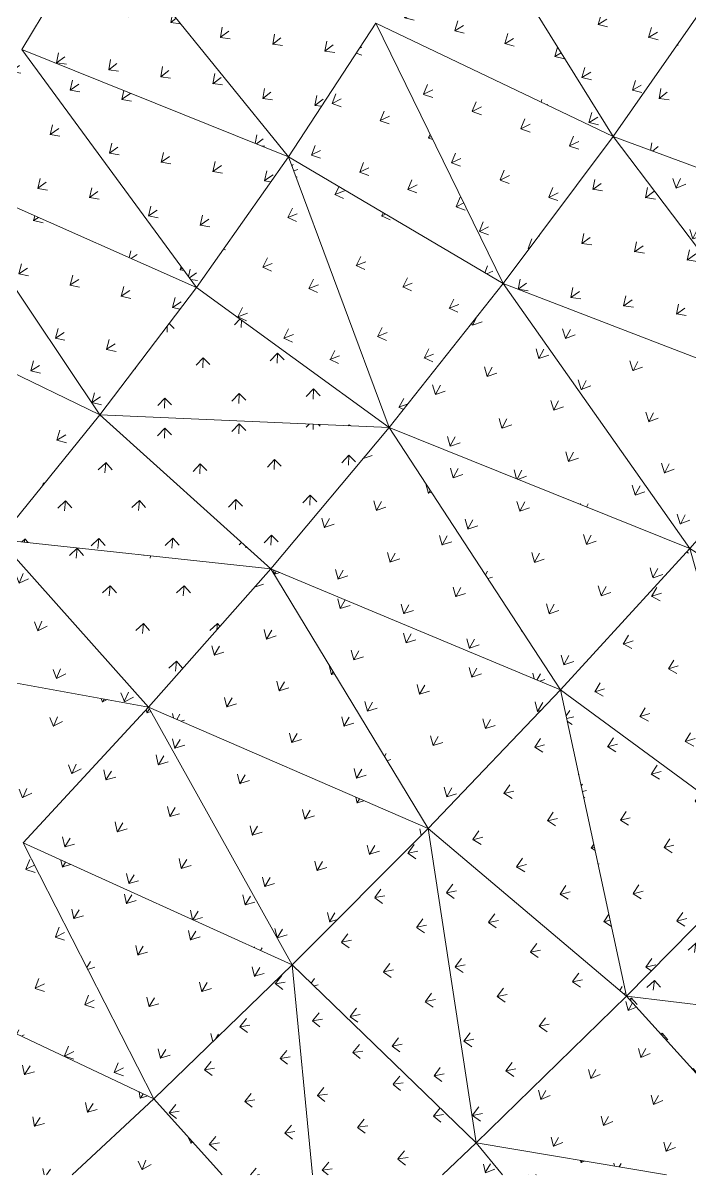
# Model space of a CAD drawing. Header units: millimetres. Extents: x -57519 to 497916, y -349472 to 446842.
# Drawn here: x 418572 to 421611, y -13421 to -8173 of the extents above; entities that cross this region are included whole.
import ezdxf

# ---------------------------------------------------------------- set-up
doc = ezdxf.new("R2010")
doc.units = ezdxf.units.MM
doc.layers.add('A-FLOR', color=192, linetype='Continuous', lineweight=5)
doc.layers.add('A-FLOR-PATT', color=8, linetype='Continuous', lineweight=5)

msp = doc.modelspace()

# ---------------------------------------------------------------- hatches: boundary and pattern name
at = {"layer": 'A-FLOR-PATT'}
h = msp.add_hatch(dxfattribs=at)
h.set_pattern_fill('FP_158', color=256, style=0, pattern_type=2)
h.set_pattern_definition([(31.32, (318636.51, -18254.3), (72.9039, 241.93277), [46.744, -305.818]), (345.588, (318636.51, -18254.3), (72.9036, 241.9332), [44.194, -191.505]), (73.231, (318636.51, -18254.3), (-228.2817, 58.662), [47.377, -205.301])])
h.paths.add_polyline_path([(421260.9, -8690.3), (420553.2, -7549.1), (420179.5, -8173), (420981.3, -8556.5)], flags=0)
h = msp.add_hatch(dxfattribs=at)
h.set_pattern_fill('FP_163', color=256, style=0, pattern_type=2)
h.set_pattern_definition([(31.035, (317532.45, -19556.95), (73.4613, 241.09146), [46.989, -307.423]), (345.773, (317532.45, -19556.95), (73.45996, 241.09257), [44.532, -192.97]), (73.054, (317532.45, -19556.95), (-230.21793, 58.3701), [47.257, -204.779])])
h.paths.add_polyline_path([(421260.9, -8690.3), (421739, -8005.6), (420553.2, -7549.1), (420940.1, -8173)], flags=0)
h = msp.add_hatch(dxfattribs=at)
h.set_pattern_fill('FP_299', color=256, style=0, pattern_type=2)
h.set_pattern_definition([(266.262, (434463.2, -3686.63), (160.388, -180.0504), [47.04, -307.76]), (223.474, (434463.2, -3686.63), (160.3877, -180.0504), [47.417, -205.473]), (311.695, (434463.2, -3686.63), (183.5174, 173.9963), [45.211, -195.916])])
h.paths.add_polyline_path([(418567.1, -8293.5), (418914.4, -7712), (417705.4, -7595), (417708.6, -7784.2), (418380.9, -8183.1)], flags=0)
h = msp.add_hatch(dxfattribs=at)
h.set_pattern_fill('FP_211', color=256, style=0, pattern_type=2)
h.set_pattern_definition([(37.402, (314407.66, -24631.43), (45.21323, 247.61116), [47.144, -308.438]), (352.407, (314407.66, -24631.43), (45.2126, 247.61095), [44.88, -194.478]), (79.652, (314407.66, -24631.43), (-237.25875, 31.6284), [47.195, -204.51])])
h.paths.add_polyline_path([(419782, -8782.4), (418914.4, -7712), (418567.1, -8293.5), (419329.6, -8600.3)], flags=0)
h = msp.add_hatch(dxfattribs=at)
h.set_pattern_fill('FP_220', color=256, style=0, pattern_type=2)
h.set_pattern_definition([(37.255, (314103.51, -25456.17), (45.46887, 247.1492), [47.239, -309.06]), (352.474, (314103.5, -25456.17), (45.47124, 247.1484), [45.037, -195.159]), (79.575, (314103.51, -25456.17), (-238.12605, 31.46084), [47.118, -204.179])])
h.paths.add_polyline_path([(419782, -8782.4), (420179.5, -8173), (418914.4, -7712), (419385.8, -8293.5)], flags=0)
h = msp.add_hatch(dxfattribs=at)
h.set_pattern_fill('FP_115', color=256, style=0, pattern_type=2)
h.set_pattern_definition([(37.646, (308962.68, -28598.58), (40.92562, 248.1431), [47.397, -310.093]), (352.985, (308962.68, -28598.58), (40.9258, 248.1423), [45.743, -198.218]), (80.634, (308962.68, -28598.58), (-242.1337, 29.7972), [47.155, -204.339])])
h.paths.add_polyline_path([(422739.1, -9236.2), (421739, -8005.6), (421260.9, -8690.3), (422160, -9022.4)], flags=0)
h = msp.add_hatch(dxfattribs=at)
h.set_pattern_fill('FP_154', color=256, style=0, pattern_type=2)
h.set_pattern_definition([(26.472, (321712.68, -12321.53), (94.01122, 234.94827), [46.484, -304.12]), (340.311, (321712.68, -12321.53), (94.01185, 234.94824), [43.778, -189.705]), (68.192, (321712.68, -12321.53), (-219.83344, 78.6632), [47.448, -205.61])])
h.paths.add_polyline_path([(420760.7, -9360.2), (420179.5, -8173), (419782, -8782.4), (420188.4, -9022.4)], flags=0)
h = msp.add_hatch(dxfattribs=at)
h.set_pattern_fill('FP_164', color=256, style=0, pattern_type=2)
h.set_pattern_definition([(26.185, (320471.44, -13547.5), (94.61577, 234.13115), [46.758, -305.913]), (340.513, (320471.44, -13547.5), (94.6174, 234.131), [44.127, -191.215]), (67.996, (320471.44, -13547.5), (-221.86203, 78.5059), [47.349, -205.178])])
h.paths.add_polyline_path([(420760.7, -9360.2), (421260.9, -8690.3), (420179.5, -8173), (420595.3, -9022.4)], flags=0)
h = msp.add_hatch(dxfattribs=at)
h.set_pattern_fill('FP_209', color=256, style=0, pattern_type=2)
h.set_pattern_definition([(34.79, (314959.1, -21787.4), (56.8501, 244.9513), [47.157, -308.52]), (349.874, (314959.1, -21787.4), (56.8513, 244.95126), [44.807, -194.164]), (76.933, (314959.1, -21787.4), (-235.24797, 42.01624), [47.149, -204.313])])
h.paths.add_polyline_path([(419362.3, -9377.5), (418567.1, -8293.5), (418184.4, -8856.1), (418567.1, -9025.5)], flags=0)
h = msp.add_hatch(dxfattribs=at)
h.set_pattern_fill('FP_212', color=256, style=0, pattern_type=2)
h.set_pattern_definition([(34.722, (314940.83, -22354.86), (56.96337, 244.73761), [47.199, -308.796]), (349.902, (314940.83, -22354.86), (56.96284, 244.7377), [44.877, -194.468]), (76.897, (314940.83, -22354.86), (-235.637, 41.9671), [47.115, -204.165])])
h.paths.add_polyline_path([(419362.3, -9377.5), (419782, -8782.4), (418567.1, -8293.5), (419101.7, -9022.4)], flags=0)
h = msp.add_hatch(dxfattribs=at)
h.set_pattern_fill('FP_114', color=256, style=0, pattern_type=2)
h.set_pattern_definition([(35.735, (309633.83, -26012.68), (49.77591, 246.37225), [47.377, -309.963]), (351.09, (309633.83, -26012.68), (49.77356, 246.37295), [45.604, -197.618]), (78.578, (309633.83, -26012.68), (-240.2863, 37.6729), [47.128, -204.222])])
h.paths.add_polyline_path([(422184.1, -9909.2), (421260.9, -8690.3), (420760.7, -9360.2), (421761.8, -9746.3)], flags=0)
h = msp.add_hatch(dxfattribs=at)
h.set_pattern_fill('FP_116', color=256, style=0, pattern_type=2)
h.set_pattern_definition([(64.011, (309867.14, -63421.29), (-76.95302, 231.86201), [47.479, -310.628]), (21.054, (309867.14, -63421.29), (-76.95007, 231.8625), [46.989, -203.617]), (108.36, (309867.14, -63421.29), (-233.8751, -90.02935), [45.806, -198.492])])
h.paths.add_polyline_path([(422184.1, -9909.2), (422739.1, -9236.2), (421260.9, -8690.3), (421768.3, -9360.2)], flags=0)
h = msp.add_hatch(dxfattribs=at)
h.set_pattern_fill('FP_153', color=256, style=0, pattern_type=2)
h.set_pattern_definition([(21.719, (325191.92, -6721.17), (113.83556, 226.40598), [46.187, -302.177]), (335.076, (325191.92, -6721.17), (113.83566, 226.40557), [43.377, -187.967]), (63.307, (325191.92, -6721.17), (-209.79834, 97.49263), [47.515, -205.898])])
h.paths.add_polyline_path([(420240, -10016.3), (419782, -8782.4), (419362.3, -9377.5), (420000.2, -9841.7)], flags=0)
h = msp.add_hatch(dxfattribs=at)
h.set_pattern_fill('FP_155', color=256, style=0, pattern_type=2)
h.set_pattern_definition([(21.432, (323857.22, -7848.22), (114.50032, 225.61274), [46.484, -304.12]), (335.287, (323857.22, -7848.22), (114.5003, 225.6126), [43.729, -189.491]), (63.091, (323857.22, -7848.22), (-211.8588, 97.5063), [47.438, -205.566])])
h.paths.add_polyline_path([(420240, -10016.3), (420760.7, -9360.2), (419782, -8782.4), (420218.6, -9958.6)], flags=0)
h = msp.add_hatch(dxfattribs=at)
h.set_pattern_fill('FP_210', color=256, style=0, pattern_type=2)
h.set_pattern_definition([(32.482, (315306.13, -19218.43), (66.8562, 242.2223), [47.172, -308.623]), (347.633, (315306.13, -19218.43), (66.8576, 242.2215), [44.779, -194.041]), (74.57, (315306.13, -19218.43), (-233.2781, 51.1467), [47.115, -204.164])])
h.paths.add_polyline_path([(418921.9, -9958.6), (418184.4, -8856.1), (417771.3, -9401.5), (418567.1, -9786.8)], flags=0)
h = msp.add_hatch(dxfattribs=at)
h.set_pattern_fill('FP_213', color=256, style=0, pattern_type=2)
h.set_pattern_definition([(32.481, (315513.8, -19605.3), (66.85675, 242.2176), [47.173, -308.629]), (347.634, (315513.8, -19605.3), (66.8574, 242.21766), [44.78, -194.047]), (74.569, (315513.8, -19605.3), (-233.2865, 51.1471), [47.114, -204.161])])
h.paths.add_polyline_path([(418921.9, -9958.6), (419362.3, -9377.5), (418184.4, -8856.1), (418549.2, -9401.5)], flags=0)
h = msp.add_hatch(dxfattribs=at)
h.set_pattern_fill('FP_152', color=256, style=0, pattern_type=2)
h.set_pattern_definition([(268.146, (433286.08, -3138.43), (163.617, -163.1579), [46.022, -301.095]), (226.426, (433286.08, -3138.43), (163.6166, -163.1593), [47.562, -206.102]), (315.08, (433286.08, -3138.43), (174.8487, 183.7753), [43.325, -187.741])])
h.paths.add_polyline_path([(420240, -10016.3), (419362.3, -9377.5), (418921.9, -9958.6)], flags=0)
h = msp.add_hatch(dxfattribs=at)
h.set_pattern_fill('FP_113', color=256, style=0, pattern_type=2)
h.set_pattern_definition([(62.032, (309878.45, -59962.34), (-67.59912, 234.57117), [47.527, -310.946]), (19.189, (309878.45, -59962.34), (-67.5983, 234.5724), [46.797, -202.786]), (106.076, (309878.45, -59962.34), (-235.715, -82.03533), [45.772, -198.346])])
h.paths.add_polyline_path([(421611.3, -10567.2), (420760.7, -9360.2), (420240, -10016.3), (421588.3, -10558)], flags=0)
h = msp.add_hatch(dxfattribs=at)
h.set_pattern_fill('FP_117', color=256, style=0, pattern_type=2)
h.set_pattern_definition([(62.846, (309692.23, -61886.04), (-71.92888, 232.66364), [47.459, -310.5]), (20.044, (309692.23, -61886.04), (-71.932, 232.66233), [46.962, -203.503]), (107.18, (309692.23, -61886.04), (-235.29494, -85.84544), [45.662, -197.867])])
h.paths.add_polyline_path([(421611.3, -10567.2), (422184.1, -9909.2), (420760.7, -9360.2), (421588.3, -10534.5)], flags=0)
h = msp.add_hatch(dxfattribs=at)
h.set_pattern_fill('FP_205', color=256, style=0, pattern_type=2)
h.set_pattern_definition([(30.507, (315855.7, -17162.84), (75.32096, 239.71922), [47.162, -308.553]), (345.648, (315855.7, -17162.84), (75.3218, 239.7187), [44.737, -193.86]), (72.557, (315855.7, -17162.84), (-231.1509, 59.1427), [47.114, -204.16])])
h.paths.add_polyline_path([(418462.3, -10525.7), (418921.9, -9958.6), (417771.3, -9401.5)], flags=0)
h = msp.add_hatch(dxfattribs=at)
h.set_pattern_fill('FP_88', color=256, style=0, pattern_type=2)
h.set_pattern_definition([(20.287, (320327.43, -9004.03), (117.43575, 223.937), [46.726, -305.703]), (334.482, (320327.43, -9004.03), (117.4341, 223.9382), [44.282, -191.888]), (62.327, (320327.43, -9004.03), (-213.1313, 101.7414), [47.412, -205.45])])
h.paths.add_polyline_path([(422647.4, -11230.6), (422184.1, -9909.2), (421611.3, -10567.2), (422184.1, -10933.9)], flags=0)
h = msp.add_hatch(dxfattribs=at)
h.set_pattern_fill('FP_151', color=256, style=0, pattern_type=2)
h.set_pattern_definition([(264.686, (435258.25, -6804.11), (152.3785, -171.9333), [46.033, -301.172]), (223.281, (435258.25, -6804.1), (152.3787, -171.9322), [47.528, -205.953]), (311.549, (435258.25, -6804.1), (184.535, 173.7782), [43.076, -186.663])])
h.paths.add_polyline_path([(419700.5, -10659.1), (418921.9, -9958.6), (418462.3, -10525.7), (419362.3, -10622.7)], flags=0)
h = msp.add_hatch(dxfattribs=at)
h.set_pattern_fill('FP_156', color=256, style=0, pattern_type=2)
h.set_pattern_definition([(267.517, (433654.04, -4369.6), (161.8983, -162.4715), [45.729, -299.182]), (225.842, (433654.04, -4369.6), (161.8986, -162.4707), [47.597, -206.252]), (314.899, (433654.04, -4369.6), (176.8406, 182.1164), [43.006, -186.359])])
h.paths.add_polyline_path([(419700.5, -10659.1), (420240, -10016.3), (418921.9, -9958.6), (419652.4, -10615.8)], flags=0)
h = msp.add_hatch(dxfattribs=at)
h.set_pattern_fill('FP_112', color=256, style=0, pattern_type=2)
h.set_pattern_definition([(60.883, (309805.4, -58451.35), (-62.55962, 235.16325), [47.512, -310.845]), (18.202, (309805.4, -58451.35), (-62.56066, 235.1623), [46.765, -202.648]), (104.897, (309805.4, -58451.35), (-236.93396, -77.907), [45.627, -197.715])])
h.paths.add_polyline_path([(421022, -11211.4), (420240, -10016.3), (419700.5, -10659.1), (420641.6, -11052.4)], flags=0)
h = msp.add_hatch(dxfattribs=at)
h.set_pattern_fill('FP_118', color=256, style=0, pattern_type=2)
h.set_pattern_definition([(61.697, (309571.78, -60359.94), (-66.94337, 233.33586), [47.44, -310.377]), (19.051, (309571.78, -60359.94), (-66.9406, 233.33613), [46.933, -203.374]), (106.008, (309571.78, -60359.94), (-236.5963, -81.7058), [45.515, -197.233])])
h.paths.add_polyline_path([(421022, -11211.4), (421611.3, -10567.2), (420240, -10016.3), (420660.6, -10659.1)], flags=0)
h = msp.add_hatch(dxfattribs=at)
h.set_pattern_fill('FP_147', color=256, style=0, pattern_type=2)
h.set_pattern_definition([(67.087, (323424.78, -66286.18), (-85.33374, 216.6278), [47.091, -308.093]), (26.302, (323424.78, -66286.18), (-85.332, 216.62853), [46.771, -202.673]), (111.5, (323424.78, -66286.18), (-223.6197, -110.5298), [43.656, -189.174])])
h.paths.add_polyline_path([(419143.9, -11289.5), (418462.3, -10525.7), (417985.1, -11079.3), (418769.5, -11221.6)], flags=0)
h = msp.add_hatch(dxfattribs=at)
h.set_pattern_fill('FP_157', color=256, style=0, pattern_type=2)
h.set_pattern_definition([(264.073, (435435.37, -7957.69), (150.7154, -171.4415), [45.792, -299.593]), (222.718, (435435.37, -7957.7), (150.714, -171.4424), [47.565, -206.117]), (311.319, (435435.37, -7957.7), (186.38, 172.097), [42.801, -185.47])])
h.paths.add_polyline_path([(419143.9, -11289.5), (419700.5, -10659.1), (418462.3, -10525.7), (419083.3, -11221.6)], flags=0)
h = msp.add_hatch(dxfattribs=at)
h.set_pattern_fill('FP_83', color=256, style=0, pattern_type=2)
h.set_pattern_definition([(17.188, (322298.12, -5279.76), (129.6093, 217.39854), [46.599, -304.87]), (331.158, (322298.12, -5279.76), (129.60885, 217.3988), [44.13, -191.228]), (59.197, (322298.12, -5279.76), (-206.16157, 113.5372), [47.457, -205.646])])
h.paths.add_polyline_path([(421992.5, -11924.6), (421611.3, -10567.2), (421022, -11211.4), (421611.3, -11644.5)], flags=0)
h = msp.add_hatch(dxfattribs=at)
h.set_pattern_fill('FP_84', color=256, style=0, pattern_type=2)
h.set_pattern_definition([(17.109, (322048.84, -5873.32), (129.76904, 217.17447), [46.664, -305.297]), (331.191, (322048.84, -5873.32), (129.7682, 217.1754), [44.213, -191.589]), (59.141, (322048.84, -5873.32), (-206.6171, 113.6287), [47.436, -205.556])])
h.paths.add_polyline_path([(421992.5, -11924.6), (422647.4, -11230.6), (421611.3, -10567.2), (421792.2, -11211.4)], flags=0)
h = msp.add_hatch(dxfattribs=at)
h.set_pattern_fill('FP_108', color=256, style=0, pattern_type=2)
h.set_pattern_definition([(59.719, (309774.3, -56913.46), (-57.4234, 235.67742), [47.498, -310.752]), (17.2, (309774.3, -56913.46), (-57.42373, 235.6772), [46.727, -202.485]), (103.693, (309774.3, -56913.46), (-238.0681, -73.6918), [45.482, -197.09])])
h.paths.add_polyline_path([(420417.5, -11843.1), (419700.5, -10659.1), (419143.9, -11289.5), (419700.5, -11531.4)], flags=0)
h = msp.add_hatch(dxfattribs=at)
h.set_pattern_fill('FP_111', color=256, style=0, pattern_type=2)
h.set_pattern_definition([(60.548, (309498.5, -58825.63), (-61.92441, 233.91408), [47.423, -310.265]), (18.062, (309498.5, -58825.63), (-61.92446, 233.91346), [46.898, -203.225]), (104.828, (309498.5, -58825.63), (-237.7975, -77.55026), [45.37, -196.602])])
h.paths.add_polyline_path([(420417.5, -11843.1), (421022, -11211.4), (419700.5, -10659.1), (420082.2, -11289.5)], flags=0)
h = msp.add_hatch(dxfattribs=at)
h.set_pattern_fill('FP_148', color=256, style=0, pattern_type=2)
h.set_pattern_definition([(66.761, (323459.95, -66620.76), (-84.57966, 215.34606), [46.966, -307.273]), (26.151, (323459.95, -66620.76), (-84.58294, 215.3447), [46.863, -203.071]), (111.443, (323459.95, -66620.76), (-224.3501, -110.15245), [43.38, -187.98])])
h.paths.add_polyline_path([(418571.9, -11908.2), (419143.9, -11289.5), (417985.1, -11079.3), (418537.8, -11860.1)], flags=0)
h = msp.add_hatch(dxfattribs=at)
h.set_pattern_fill('FP_85', color=256, style=0, pattern_type=2)
h.set_pattern_definition([(14.174, (324377.84, -1756.53), (141.00594, 210.45576), [46.464, -303.992]), (327.912, (324377.84, -1756.53), (141.0034, 210.458), [43.992, -190.633]), (56.178, (324377.84, -1756.53), (-198.78156, 124.63934), [47.499, -205.828])])
h.paths.add_polyline_path([(421322, -12605.8), (421022, -11211.4), (420417.5, -11843.1), (421022, -12352.8)], flags=0)
h = msp.add_hatch(dxfattribs=at)
h.set_pattern_fill('FP_82', color=256, style=0, pattern_type=2)
h.set_pattern_definition([(14.098, (324102.2, -2305.44), (141.16713, 210.241), [46.53, -304.418]), (327.943, (324102.2, -2305.44), (141.1664, 210.2417), [44.072, -190.979]), (56.121, (324102.2, -2305.44), (-199.21216, 124.7554), [47.482, -205.756])])
h.paths.add_polyline_path([(421322, -12605.8), (421992.5, -11924.6), (421022, -11211.4), (421157.9, -11843.1)], flags=0)
h = msp.add_hatch(dxfattribs=at)
h.set_pattern_fill('FP_107', color=256, style=0, pattern_type=2)
h.set_pattern_definition([(58.523, (309777.45, -55326.2), (-52.11207, 236.14432), [47.486, -310.677]), (16.165, (309777.45, -55326.2), (-52.11185, 236.14404), [46.682, -202.29]), (102.445, (309777.45, -55326.2), (-239.12864, -69.3175), [45.342, -196.484])])
h.paths.add_polyline_path([(419799, -12463.4), (419143.9, -11289.5), (418571.9, -11908.2), (419466.9, -12313.2)], flags=0)
h = msp.add_hatch(dxfattribs=at)
h.set_pattern_fill('FP_109', color=256, style=0, pattern_type=2)
h.set_pattern_definition([(59.387, (309464.71, -57263.04), (-56.81564, 234.42528), [47.409, -310.173]), (17.061, (309464.7, -57263.04), (-56.8162, 234.42507), [46.858, -203.049]), (103.623, (309464.7, -57263.04), (-238.90993, -73.31665), [45.227, -195.985])])
h.paths.add_polyline_path([(419799, -12463.4), (420417.5, -11843.1), (419143.9, -11289.5), (419489.2, -11908.2)], flags=0)
h = msp.add_hatch(dxfattribs=at)
h.set_pattern_fill('FP_81', color=256, style=0, pattern_type=2)
h.set_pattern_definition([(11.271, (326519.43, 1538.66), (151.5355, 203.2546), [46.326, -303.088]), (324.774, (326519.43, 1538.66), (151.5361, 203.25364), [43.872, -190.113]), (53.294, (326519.43, 1538.66), (-191.14005, 134.9612), [47.536, -205.99])])
h.paths.add_polyline_path([(420637.5, -13275.1), (420417.5, -11843.1), (419799, -12463.4), (420417.5, -13062.1)], flags=0)
h = msp.add_hatch(dxfattribs=at)
h.set_pattern_fill('FP_86', color=256, style=0, pattern_type=2)
h.set_pattern_definition([(11.197, (326220.73, 1036.73), (151.70077, 203.0446), [46.391, -303.509]), (324.803, (326220.73, 1036.73), (151.7015, 203.0444), [43.948, -190.443]), (53.236, (326220.73, 1036.73), (-191.5404, 135.099), [47.523, -205.933])])
h.paths.add_polyline_path([(420637.5, -13275.1), (421322, -12605.8), (420417.5, -11843.1), (420512.8, -12463.4)], flags=0)
h = msp.add_hatch(dxfattribs=at)
h.set_pattern_fill('FP_106', color=256, style=0, pattern_type=2)
h.set_pattern_definition([(26.412, (314522.27, -13422.64), (92.27149, 233.47712), [47.192, -308.752]), (341.647, (314522.27, -13422.64), (92.27314, 233.47573), [44.748, -193.909]), (68.436, (314522.27, -13422.64), (-226.5194, 75.14347), [47.072, -203.977])])
h.paths.add_polyline_path([(419167.9, -13073.6), (418571.9, -11908.2), (417986.1, -12516), (418861.6, -12929)], flags=0)
h = msp.add_hatch(dxfattribs=at)
h.set_pattern_fill('FP_110', color=256, style=0, pattern_type=2)
h.set_pattern_definition([(58.196, (309462.44, -55649.31), (-51.53264, 234.90157), [47.399, -310.109]), (16.028, (309462.44, -55649.31), (-51.53423, 234.9014), [46.809, -202.84]), (102.373, (309462.44, -55649.3), (-239.94496, -68.92614), [45.092, -195.397])])
h.paths.add_polyline_path([(419167.9, -13073.6), (419799, -12463.4), (418571.9, -11908.2), (418882.7, -12516)], flags=0)
h = msp.add_hatch(dxfattribs=at)
h.set_pattern_fill('FP_66', color=256, style=0, pattern_type=2)
h.set_pattern_definition([(261.817, (436604.09, -13709.87), (139.9008, -160.709), [44.432, -290.693]), (222.351, (436604.09, -13709.87), (139.9035, -160.7064), [47.595, -206.247]), (311.041, (436604.1, -13709.87), (187.5984, 171.005), [39.951, -173.121])])
h.paths.add_polyline_path([(422860, -12795.6), (421992.5, -11924.6), (421322, -12605.8), (422157.8, -12708.9)], flags=0)
h = msp.add_hatch(dxfattribs=at)
h.set_pattern_fill('FP_80', color=256, style=0, pattern_type=2)
h.set_pattern_definition([(8.497, (328671.46, 4609.03), (161.16022, 195.92723), [46.186, -302.17]), (321.77, (328671.46, 4609.03), (161.16055, 195.9277), [43.769, -189.667]), (50.561, (328671.46, 4609.03), (-183.3714, 144.4551), [47.567, -206.126])])
h.paths.add_polyline_path([(419479.8, -13420.8), (419891.1, -13420.8), (419799, -12463.4), (419167.9, -13073.6), (419348.9, -13275.1)], flags=0)
h = msp.add_hatch(dxfattribs=at)
h.set_pattern_fill('FP_79', color=256, style=0, pattern_type=2)
h.set_pattern_definition([(8.425, (328358.9, 4137.57), (161.32797, 195.72104), [46.25, -302.591]), (321.797, (328358.9, 4137.57), (161.3285, 195.7199), [43.843, -189.986]), (50.502, (328358.9, 4137.57), (-183.7486, 144.6109), [47.558, -206.083])])
h.paths.add_polyline_path([(419940.4, -13420.8), (420483.3, -13420.8), (420637.5, -13275.1), (419799, -12463.4), (419891.1, -13420.8)], flags=0)
h = msp.add_hatch(dxfattribs=at)
h.set_pattern_fill('FP_105', color=256, style=0, pattern_type=2)
h.set_pattern_definition([(56.955, (309482.87, -53963.48), (-45.9891, 235.35402), [47.394, -310.075]), (14.942, (309482.87, -53963.48), (-45.98897, 235.3541), [46.752, -202.594]), (101.056, (309482.87, -53963.48), (-240.9155, -64.2902), [44.963, -194.842])])
h.paths.add_polyline_path([(418796.4, -13420.8), (419167.9, -13073.6), (417986.1, -12516), (418407.2, -13420.8), (418525.2, -13420.8)], flags=0)
h = msp.add_hatch(dxfattribs=at)
h.set_pattern_fill('FP_63', color=256, style=0, pattern_type=2)
h.set_pattern_definition([(61.195, (330201.97, -67063.84), (-57.79891, 213.89458), [46.821, -306.327]), (22.743, (330201.97, -67063.84), (-57.7993, 213.8946), [46.345, -200.83]), (105.122, (330201.97, -67063.84), (-227.9563, -95.56015), [41.544, -180.022])])
h.paths.add_polyline_path([(421505.1, -13420.8), (422058.7, -13420.8), (421322, -12605.8), (420637.5, -13275.1), (421439.2, -13409.7)], flags=0)
h = msp.add_hatch(dxfattribs=at)
h.set_pattern_fill('FP_77', color=256, style=0, pattern_type=2)
h.set_pattern_definition([(262.173, (436593.52, -13091.74), (140.8084, -160.934), [44.562, -291.543]), (222.678, (436593.52, -13091.74), (140.808, -160.9338), [47.586, -206.205]), (311.184, (436593.52, -13091.74), (186.58, 172.0388), [40.095, -173.743])])
h.paths.add_polyline_path([(422058.7, -13420.8), (422262.5, -13420.8), (422860, -12795.6), (421322, -12605.8), (421992.5, -13347.6)], flags=0)
h = msp.add_hatch(dxfattribs=at)
h.set_pattern_fill('FP_78', color=256, style=0, pattern_type=2)
h.set_pattern_definition([(70.088, (314706.85, -69797.71), (-102.10237, 211.39344), [46.731, -305.736]), (28.378, (314706.85, -69797.71), (-102.10405, 211.3932), [47.341, -205.144]), (115.78, (314706.85, -69797.71), (-222.1458, -120.0005), [44.017, -190.742])])
h.paths.add_polyline_path([(419479.8, -13420.8), (419167.9, -13073.6), (418796.4, -13420.8)], flags=0)
h = msp.add_hatch(dxfattribs=at)
h.set_pattern_fill('FP_62', color=256, style=0, pattern_type=2)
h.set_pattern_definition([(59.524, (327972.06, -64724.54), (-51.13574, 216.59302), [46.897, -306.82]), (20.948, (327972.06, -64724.54), (-51.1342, 216.59314), [46.284, -200.565]), (103.283, (327972.06, -64724.54), (-230.53464, -88.25186), [41.728, -180.82])])
h.paths.add_polyline_path([(420757.5, -13420.8), (420637.5, -13275.1), (420483.3, -13420.8)], flags=0)
h = msp.add_hatch(dxfattribs=at)
h.set_pattern_fill('FP_64', color=256, style=0, pattern_type=2)
h.set_pattern_definition([(61.351, (330134.58, -66914.57), (-58.13407, 214.5598), [46.876, -306.685]), (22.805, (330134.58, -66914.57), (-58.1348, 214.55943), [46.303, -200.647]), (105.16, (330134.58, -66914.57), (-227.64605, -95.71593), [41.68, -180.615])])
h.paths.add_polyline_path([(421505.1, -13420.8), (420637.5, -13275.1), (420757.5, -13420.8), (421322, -13420.8)], flags=0)

# ---------------------------------------------------------------- linework, layer by layer
at = {"layer": 'A-FLOR'}
for p, q in [((421260.9, -8690.3), (420553.2, -7549.1)), ((418567.1, -8293.5), (418914.4, -7712)), ((419782, -8782.4), (418914.4, -7712)), ((421739, -8005.6), (421260.9, -8690.3)), ((420179.5, -8173), (419782, -8782.4)), ((420760.7, -9360.2), (420179.5, -8173)), ((420179.5, -8173), (421260.9, -8690.3)), ((419362.3, -9377.5), (418567.1, -8293.5)), ((418567.1, -8293.5), (419782, -8782.4)), ((421260.9, -8690.3), (420760.7, -9360.2)), ((422184.1, -9909.2), (421260.9, -8690.3)), ((421260.9, -8690.3), (422739.1, -9236.2)), ((419362.3, -9377.5), (419782, -8782.4)), ((420240, -10016.3), (419782, -8782.4)), ((419782, -8782.4), (420760.7, -9360.2)), ((418184.4, -8856.1), (419362.3, -9377.5)), ((418921.9, -9958.6), (418184.4, -8856.1)), ((418921.9, -9958.6), (419362.3, -9377.5)), ((420240, -10016.3), (419362.3, -9377.5)), ((420760.7, -9360.2), (420240, -10016.3)), ((421611.3, -10567.2), (420760.7, -9360.2)), ((420760.7, -9360.2), (422184.1, -9909.2)), ((418921.9, -9958.6), (417771.3, -9401.5)), ((422184.1, -9909.2), (421611.3, -10567.2)), ((418462.3, -10525.7), (418921.9, -9958.6)), ((419700.5, -10659.1), (418921.9, -9958.6)), ((418921.9, -9958.6), (420240, -10016.3)), ((420240, -10016.3), (419700.5, -10659.1)), ((421022, -11211.4), (420240, -10016.3)), ((420240, -10016.3), (421611.3, -10567.2)), ((419143.9, -11289.5), (418462.3, -10525.7)), ((418462.3, -10525.7), (419700.5, -10659.1)), ((421611.3, -10567.2), (421022, -11211.4)), ((421992.5, -11924.6), (421611.3, -10567.2)), ((422647.4, -11230.6), (421611.3, -10567.2)), ((419700.5, -10659.1), (419143.9, -11289.5)), ((420417.5, -11843.1), (419700.5, -10659.1)), ((421022, -11211.4), (419700.5, -10659.1)), ((417985.1, -11079.3), (419143.9, -11289.5)), ((421022, -11211.4), (420417.5, -11843.1)), ((421022, -11211.4), (421322, -12605.8)), ((421992.5, -11924.6), (421022, -11211.4)), ((419143.9, -11289.5), (418571.9, -11908.2)), ((419799, -12463.4), (419143.9, -11289.5)), ((419143.9, -11289.5), (420417.5, -11843.1)), ((419799, -12463.4), (420417.5, -11843.1)), ((420637.5, -13275.1), (420417.5, -11843.1)), ((420417.5, -11843.1), (421322, -12605.8)), ((419167.9, -13073.6), (418571.9, -11908.2)), ((418571.9, -11908.2), (419799, -12463.4)), ((421992.5, -11924.6), (421322, -12605.8)), ((419799, -12463.4), (419167.9, -13073.6)), ((419799, -12463.4), (419891.1, -13420.8)), ((420637.5, -13275.1), (419799, -12463.4)), ((419167.9, -13073.6), (417986.1, -12516)), ((421322, -12605.8), (420637.5, -13275.1)), ((422058.7, -13420.8), (421322, -12605.8)), ((421322, -12605.8), (422860, -12795.6)), ((419167.9, -13073.6), (418796.4, -13420.8)), ((419479.8, -13420.8), (419167.9, -13073.6)), ((420637.5, -13275.1), (420483.3, -13420.8)), ((420757.5, -13420.8), (420637.5, -13275.1)), ((420637.5, -13275.1), (421505.1, -13420.8))]:
    msp.add_line(p, q, dxfattribs=at)

doc.saveas('drawing.dxf')
